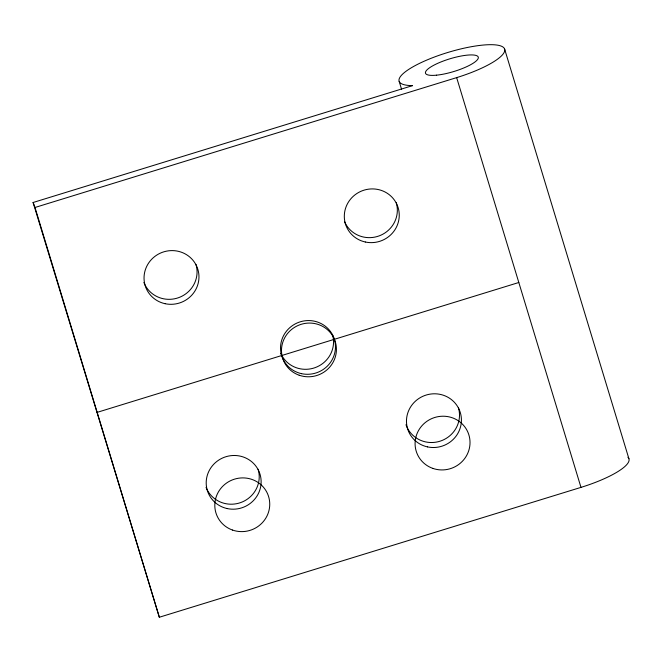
<?xml version="1.0" encoding="UTF-8"?>
<svg xmlns="http://www.w3.org/2000/svg" width="662" height="662" viewBox="0 0 662 662"><rect width="100%" height="100%" fill="white"/><g stroke="black" fill="none" stroke-linecap="round" stroke-linejoin="round"><path stroke-width="0.99" d="M33.1 202.498L412.575 85.621A55.153 13.314 -16.9 0 1 425.6 60.581A55.153 13.314 -16.9 0 1 502.35 46.646A55.153 13.314 -16.9 0 1 456.656 77.62L35.012 207.479L33.1 202.498L159.335 617.241L580.979 487.381A55.153 13.314 -16.9 0 0 627.924 457.293M97.173 412.36L518.818 282.5M504.576 48.93L628.9 458.692M456.656 77.62L580.979 487.381M399.169 81.393L401.536 89.196M35.012 207.479L159.335 617.241M458.385 407.552A27.581 26.761 -21 0 1 440.28 441.124A27.581 26.761 -21 0 1 405.98 424.714M258.106 469.234A27.581 26.761 -21 0 1 240.48 502.648A27.581 26.761 -21 0 1 206.039 487.323M332.432 334.335A27.581 26.761 -21 0 1 315.286 367.575A27.581 26.761 -21 0 1 280.738 353.326M396.224 202.671A27.581 26.761 -21 0 1 379.078 235.912A27.581 26.761 -21 0 1 344.53 221.662M195.944 264.353A27.581 26.761 -21 0 1 178.318 297.768A27.581 26.761 -21 0 1 143.877 282.442M301.549 373.666A27.581 26.761 -21 0 0 334.351 339.316A27.581 26.761 -21 0 0 288.086 329.312A27.581 26.761 -21 0 0 301.549 373.666M227.215 508.573A27.581 26.761 -21 0 0 260.017 474.224A27.581 26.761 -21 0 0 213.76 464.219A27.581 26.761 -21 0 0 227.215 508.573M427.495 446.891A27.581 26.761 -21 0 0 460.297 412.534A27.581 26.761 -21 0 0 414.04 402.529A27.581 26.761 -21 0 0 427.495 446.891M436.581 75.17A27.581 6.653 -16.9 0 0 478.221 58.314A27.581 6.653 -16.9 0 0 440.818 62.005A27.581 6.653 -16.9 0 0 436.581 75.17M165.053 303.692A27.581 26.761 -21 0 0 197.855 269.343A27.581 26.761 -21 0 0 151.598 259.339A27.581 26.761 -21 0 0 165.053 303.692M365.333 242.011A27.581 26.761 -21 0 0 398.135 207.653A27.581 26.761 -21 0 0 351.878 197.648A27.581 26.761 -21 0 0 365.333 242.011M299.207 375.23A27.581 26.761 -21 0 0 336.073 345.076A27.581 26.761 -21 0 0 291.578 329.461A27.581 26.761 -21 0 0 299.207 375.23M232.528 530.063A27.581 26.761 -21 0 0 269.393 499.918A27.581 26.761 -21 0 0 224.898 484.294A27.581 26.761 -21 0 0 232.528 530.063M432.807 468.382A27.581 26.761 -21 0 0 469.672 438.236A27.581 26.761 -21 0 0 425.178 422.613A27.581 26.761 -21 0 0 432.807 468.382"/></g></svg>
